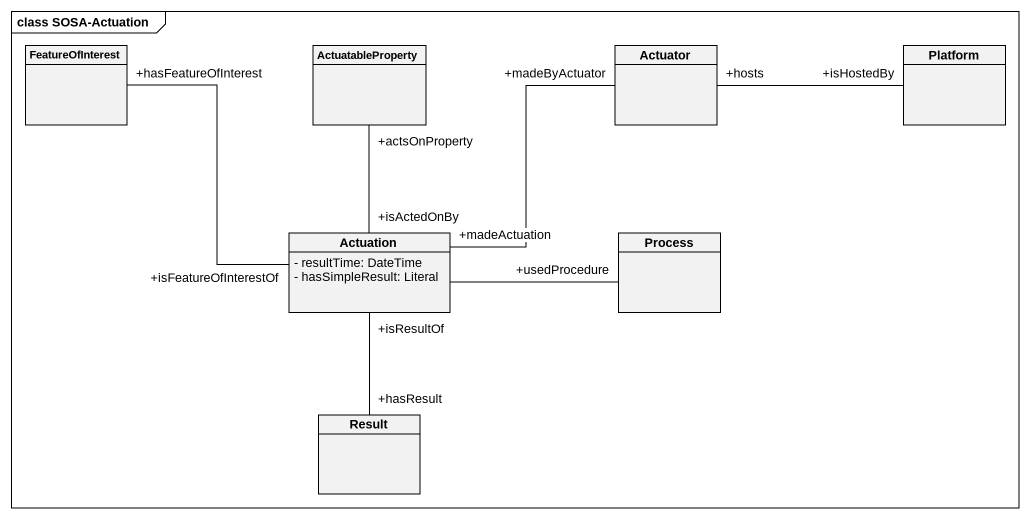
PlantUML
@startuml
mainframe class SOSA-Actuation
hide circle
hide empty members
skinparam classAttributeIconSize 0
class FeatureOfInterest
class ActuatableProperty
class Actuator
class Platform
class Actuation {
  - resultTime: DateTime
  - hasSimpleResult: Literal
}
class "Process" as Process_
class Result
Actuator "+hosts" -right- "+isHostedBy" Platform
Actuation "+isFeatureOfInterestOf" -up- "+hasFeatureOfInterest" FeatureOfInterest
Actuation "+isActedOnBy" -up- "+actsOnProperty" ActuatableProperty
Actuation "+madeActuation" -up- "+madeByActuator" Actuator
Actuation -right- "+usedProcedure" Process_
Actuation "+isResultOf" -- "+hasResult" Result
@enduml
